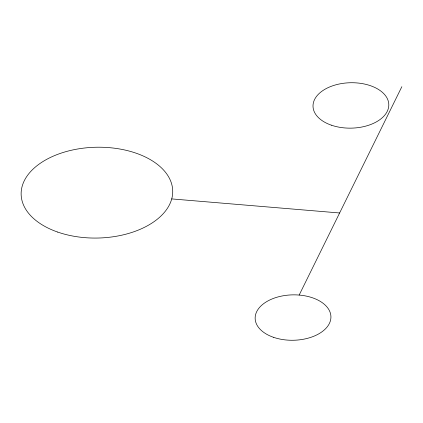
<?xml version="1.0" encoding="UTF-8"?>
<svg xmlns="http://www.w3.org/2000/svg" width="423" height="423" viewBox="0 0 423 423"><rect width="100%" height="100%" fill="white"/><g stroke="black" fill="none" stroke-linecap="round" stroke-linejoin="round"><path stroke-width="0.63" d="M299.172 295.064L401.85 86.699M171.717 198.91L339.621 212.981M273.438 337.279A37.901 22.705 -1.3 0 0 330.923 317.462A37.901 22.705 -1.3 0 0 274.744 297.94A37.901 22.705 -1.3 0 0 273.438 337.279M57.734 232.084A75.807 45.409 -1.3 0 0 172.706 192.439A75.807 45.409 -1.3 0 0 60.346 153.396A75.807 45.409 -1.3 0 0 57.734 232.084M331.309 125.16A37.901 22.705 -1.3 0 0 388.795 105.338A37.901 22.705 -1.3 0 0 332.615 85.816A37.901 22.705 -1.3 0 0 331.309 125.16"/></g></svg>
